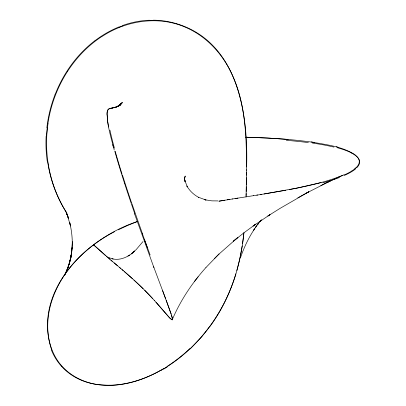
<?xml version="1.0" encoding="UTF-8"?>
<svg xmlns="http://www.w3.org/2000/svg" width="406" height="406" viewBox="0 0 406 406"><rect width="100%" height="100%" fill="white"/><g stroke="black" fill="none" stroke-linecap="round" stroke-linejoin="round"><path stroke-width="0.61" d="M246.503 170.297C248.761 114.67 238.352 41.833 175.925 23.487M107.011 115.126C106.717 112.437 107.468 107.24 111.34 108.524M246.483 169.764L246.203 191.505M246.452 175.169L246.467 172.509M246.427 177.742L246.335 184.963M246.315 186.724L246.061 196.991M246.102 195.54L246.158 193.55M71.791 250.883L70.751 258.241L72.126 247.66L71.73 251.603L72.405 241.611M72.019 248.487C72.781 239.697 71.71 230.877 69.675 222.326L70.451 226.04M184.527 179.29L184.659 177.046L184.679 180.827L184.425 177.371L184.892 181.076L184.36 178.254L185.121 181.639L184.415 179.416L187.374 186.973L186.882 185.973C189.592 190.886 193.85 194.809 198.783 197.433L198.443 197.245L206.05 200.062L204.309 199.524M46.507 136.208L47.203 127.844M184.512 179.858L184.674 177.635M243.915 232.643C240.733 266.123 229.984 299.318 209.872 326.541M243.869 233.1L242.544 243.615M48.04 123.556C43.31 154.387 49.984 186.826 66.853 213.094M242.194 245.914L239.834 258.612L236.86 270.543M65.041 274.05L68.756 266.158L66.417 271.477L69.37 263.53L67.802 267.848L70.035 260.632L68.944 264.834L70.893 257.079L69.898 261.22L71.314 254.232M70.69 257.678L71.583 253.588L69.898 261.22M154.417 300.455L169.338 317.558L171.997 319.766L172.317 318.299L171.586 315.391L166.196 300.181M235.901 273.811C223.96 313.645 197.463 349.52 161.141 370.272M184.471 178.538L185.273 176.001L184.568 178.102M240.641 257.257C244.828 245.163 250.669 233.572 258.485 223.412L257.516 224.604L260.616 220.813M184.441 178.625L184.842 177.574M64.833 275.106L68.112 267.062M172.281 319.623C180.442 300.496 192.094 282.997 205.943 267.529M119.831 105.23L120.379 104.139L119.638 105.514L120.973 103.413L119.638 105.514M119.866 105.159L122.328 102.307L119.115 105.859L122.206 102.977M254.694 228.69L253.319 230.644L253.862 229.877M256.12 226.578L255.374 227.558L256.891 225.563M142.968 241.575L136.167 249.619L131.265 253.867L134.726 251.05C128.063 257.582 117.288 262.235 108.438 257.242M194.484 281.434L198.133 276.79M260.561 220.844L259.738 221.783L261.601 219.702M201.944 336.564L190.241 348.901M205.908 267.569L219.047 253.983L214.358 258.647M120.612 104.215L118.928 105.829L121.079 104.017L118.232 106.093M218.712 254.323L237.962 237.343L233.222 241.311L244.26 232.552L255.795 224.117L253.039 226.081L270.061 214.617L267.889 216.007L280.13 208.334L308.875 191.733L297.796 197.854M354.829 168.825L355.981 167.861M118.308 106.057L119.694 105.052L117.918 106.174L120.024 105.047L116.146 107.093L118.151 106.088L113.71 107.818L115.872 107.179C112.528 108.306 106.732 107.529 107.169 112.802C107.022 125.505 111.208 137.786 114.213 149.992M163.76 369.069L167.247 366.922M101.713 36.718C125.835 20.559 157.954 15.443 185.029 27.075C205.812 35.789 222.046 53.232 231.572 73.42C245.391 102.49 246.488 135.315 246.493 166.922M129.433 255.222L129.712 255.059L127.926 256.064M114.741 231.587C86.579 246.056 62.027 269.899 51.948 300.45C45.888 318.796 45.726 339.939 55.444 357.082C64.331 372.977 81.596 382.848 99.445 384.797M306.058 193.292L330.438 180.873L320.796 185.598M118.197 229.832L128.194 225.223L137.578 221.443M327.18 182.472L337.442 177.701M344.623 174.509C326.982 182.081 308.032 185.902 289.275 189.607M342.694 175.468L338.005 177.3M137.192 221.58C85.636 238.55 31.597 292.224 51.892 350.591M119.105 27.126L122.81 25.705M116.035 107.006L118.308 106.245L115.943 107.032M321.126 182.548L297.08 188.095L264.133 193.977M285.717 190.272L260.419 194.575M218.93 201.188L232.699 198.94M219.113 201.158L224.863 200.204M227.294 199.808L229.806 199.402M256.836 195.144L261.758 194.357M235.089 198.559L237.875 198.118M232.405 198.986L253.532 195.662M253.38 195.692L257.653 195.012M109.798 108.412L113.066 107.92L110.939 108.463L111.543 108.61M218.027 200.919L211.871 200.858L205.324 199.838M149.464 20.381L153.306 20.3M245.701 137.238C268.016 137.867 290.356 139.085 312.478 142.227C326.937 144.754 342.309 146.607 354.945 154.65M246.107 137.198L267.402 138.01L288.174 139.405M311.143 141.933L314.67 142.445M336.234 146.739L338.807 147.449M113.167 259.018L112.071 258.698M114.127 262.89L117.43 265.676M110.868 260.134C125.413 272.34 139.948 284.657 152.783 298.694M119.699 267.595L120.861 268.579M112.218 261.286L93.36 244.63M108.681 258.277L109.777 259.211M122.044 269.584L123.251 270.614M106.453 256.374L107.575 257.333M124.485 271.675L132.508 278.729M105.321 255.394L93.466 244.727M133.95 280.033L143.13 288.712M144.729 290.295L154.544 300.618M61.494 366.242L63.559 368.455A106.869 75.826 -45.6 0 0 81.296 380.219A109.625 78.008 -47.2 0 0 110.148 385.269M156 302.211L163.456 310.763M163.522 310.879L170.18 318.522L172.261 319.943L172.469 318.943L171.596 315.376M66.883 213.236C56.769 197.473 50.095 179.513 47.548 160.954M66.076 212.292L67.7 215.723L66.482 213.14L67.929 216.687L66.909 213.992L70.157 224.64M162.654 290.767L171.19 314.087M165.511 298.39L153.615 266.706M153.904 267.559L134.533 213.759M68.482 218.656L67.381 214.921L68.178 217.641M112.706 144.663L113.497 147.611M108.544 127.027L107.336 119.496M101.673 36.631A109.701 96.521 -68.8 0 0 82.9 52.12A110.899 97.196 -68.3 0 0 72.182 64.696A112.325 98.039 -67.9 0 0 67.467 71.502M47.923 123.546A116.725 100.536 -67.8 0 1 53.369 100.891A115.126 99.607 -67.7 0 1 56.16 93.339A113.573 98.699 -67.8 0 1 67.462 71.502M354.671 154.676A110.909 24.599 -1.6 0 1 359.056 160.04A112.335 25.02 -2.1 0 1 358.858 163.755A113.568 25.273 -2.5 0 1 356.28 167.465M356.306 167.465A115.111 25.466 -2.9 0 1 351.596 171.083M351.632 171.083A116.735 25.537 -3.4 0 1 345.11 174.539M118.278 163.217A114.954 9.597 70.2 0 1 114.776 151.184M124.693 183.74A113.558 8.744 70.4 0 1 118.288 163.273M134.838 213.932A110.899 6.882 70.6 0 1 127.164 191.267M127.114 191.14A112.112 7.836 70.5 0 1 124.723 183.837M99.48 384.71A110.909 79.378 -48.3 0 0 119.826 384.487A112.117 80.601 -48.9 0 0 133.838 381.615A113.573 82.053 -49.3 0 0 147.733 376.732A114.964 83.534 -49.7 0 0 161.101 370.125M147.312 247.442A104.037 0.513 69.6 0 1 144.318 239.433M150.124 254.988A106.864 2.938 70.3 0 1 142.339 233.633M142.78 234.587A109.61 5.121 70.6 0 1 131.965 203.731M131.585 202.873A112.244 7.247 70.6 0 1 122.373 174.844M121.937 173.753A114.934 9.115 70.3 0 1 115.202 151.276M114.436 148.2A119.09 11.201 69.6 0 1 109.95 130.199M107.656 120.191A127.027 14.114 67.9 0 1 107.255 115.669M286.347 140.314A102.743 17.25 1.6 0 1 308.408 142.613M312.437 143.059A105.535 20.599 0.7 0 1 333.935 147.094M337.264 147.708A108.422 23.066 -0.4 0 1 351.779 153.062M351.657 153.098A111.046 24.446 -1.3 0 1 359.599 161.131A113.553 25.279 -2.2 0 1 356.641 167.871M355.656 168.83A116.948 25.674 -3.2 0 1 344.004 175.565M339.685 177.417A122.389 25.527 -4.4 0 1 322.871 182.807M61.479 366.258A104.037 74.039 -43.4 0 1 51.684 350.718M110.107 385.395A112.132 80.378 -48.5 0 0 135.031 381.351A114.949 83.22 -49.4 0 0 163.628 368.623M189.932 348.495A119.12 87.605 -50.3 0 1 167.074 366.451M209.745 326.449A127.037 96.263 -50.8 0 1 201.828 336.462M153.311 20.183A102.738 91.756 -76.8 0 1 175.92 23.507M122.749 25.451A105.53 94.004 -72.8 0 1 149.469 20.224M94.547 41.026A108.422 95.938 -70 0 1 119.044 26.908M94.517 40.976A111.036 97.577 -68.6 0 0 68.817 68.406A113.558 98.983 -67.9 0 0 55.003 94.842M46.857 127.834A116.72 100.805 -67.7 0 1 54.952 94.826M47.218 161.05A122.368 104.21 -68.4 0 1 46.122 136.233"/></g></svg>
